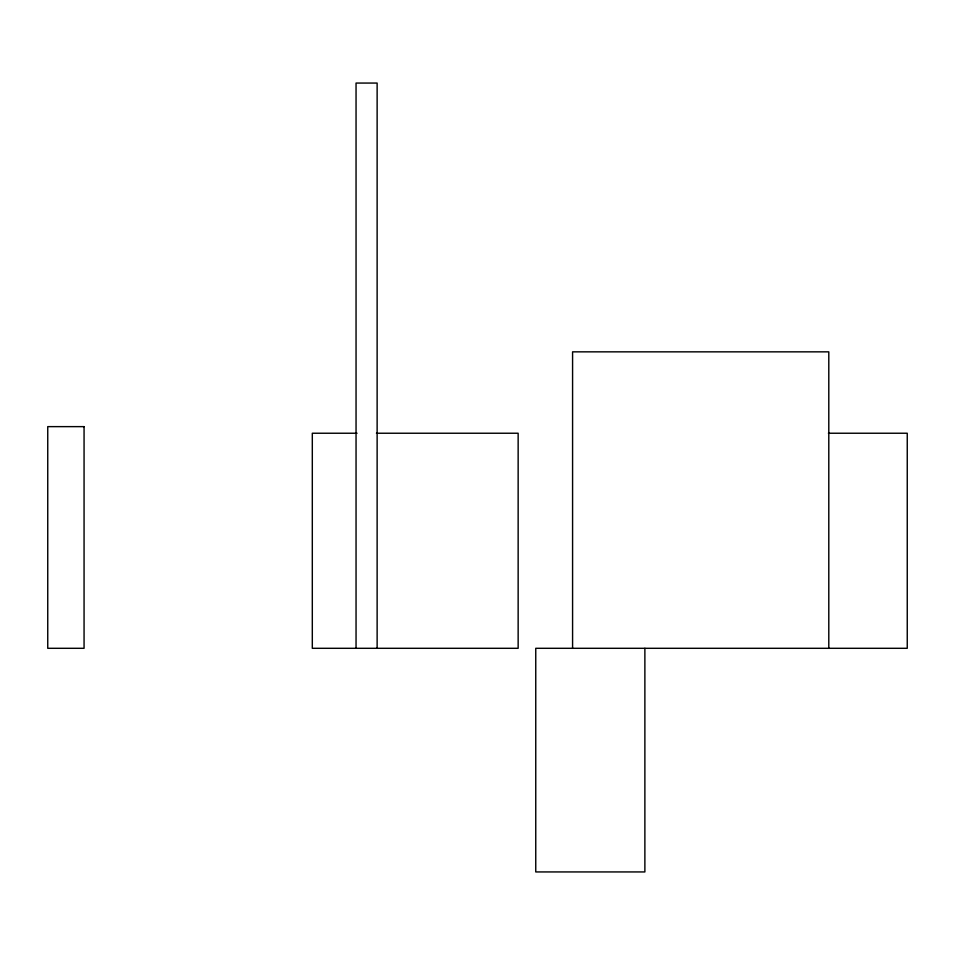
<?xml version="1.0" encoding="UTF-8"?>
<svg xmlns="http://www.w3.org/2000/svg" width="955" height="955" viewBox="0 0 955 955"><rect width="100%" height="100%" fill="white"/><g stroke="black" fill="none" stroke-linecap="round" stroke-linejoin="round"><path stroke-width="1.43" d="M357.063 433.236L312.309 433.236L312.309 648.302L518.147 648.302L518.147 433.236L376.449 433.236M828.403 433.236L907.25 433.236L907.25 648.302L535.755 648.302L535.755 871.939L644.876 871.939L644.876 648.302M828.797 648.302L828.797 351.846L572.582 351.846L572.582 648.302M377.13 648.302L377.13 83.061L356.048 83.061L356.048 648.302M84.064 426.634L47.75 426.634L47.75 648.302L84.064 648.302L84.064 426.634"/></g></svg>
